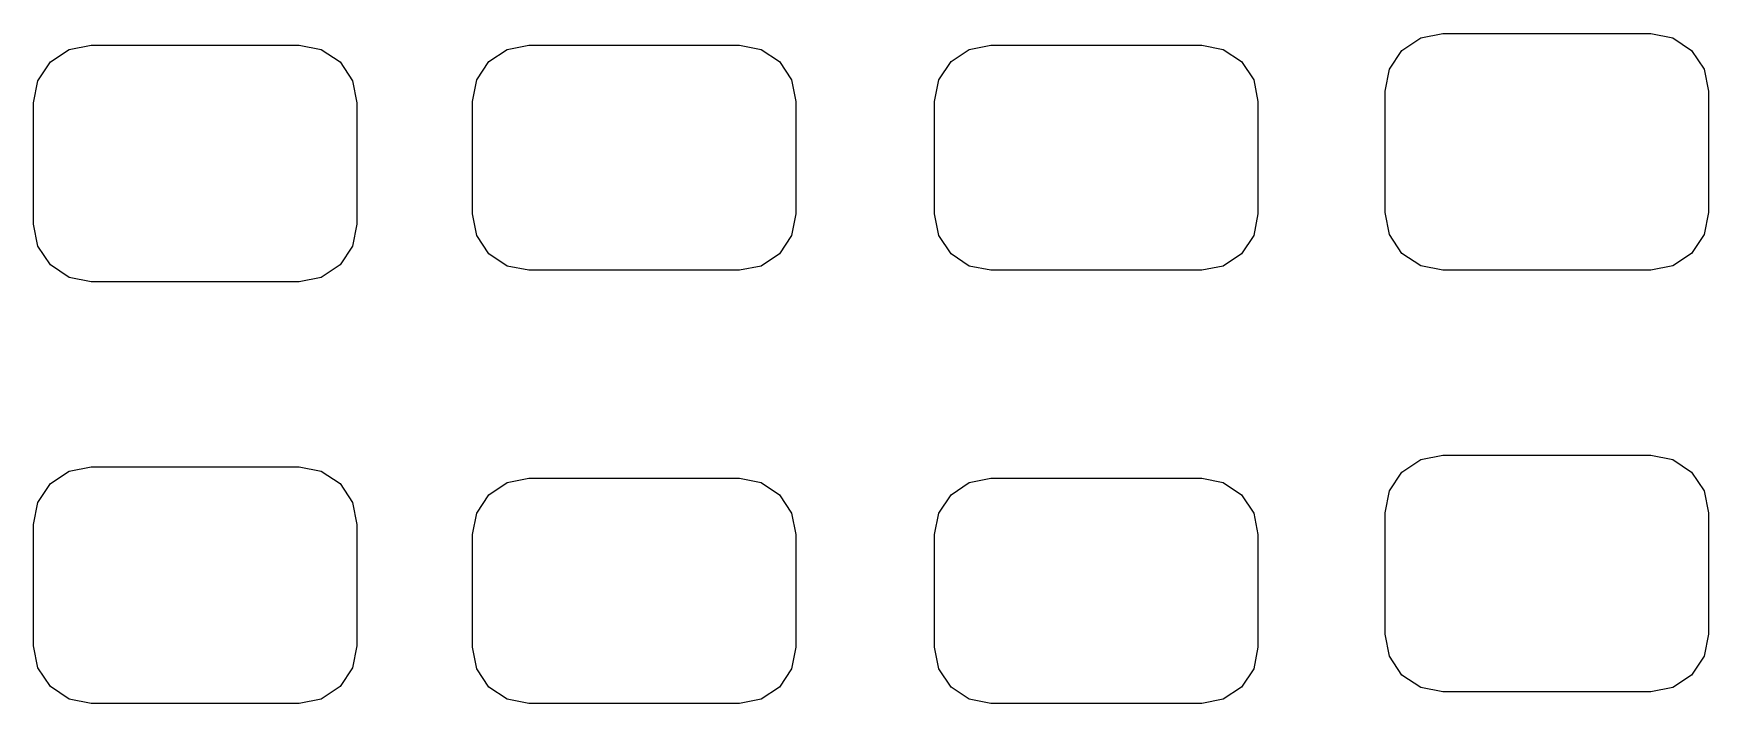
# Model space of a CAD drawing. Header units: millimetres. Extents: x 18 to 188, y -122 to -22.
# Drawn here: x 102.49 to 109.74, y -79.18 to -76.28 of the extents above; entities that cross this region are included whole.
import ezdxf

# ---------------------------------------------------------------- set-up
doc = ezdxf.new("R2010")
doc.units = ezdxf.units.MM
doc.layers.add('BLACK', color=250, linetype='CONTINUOUS')

msp = doc.modelspace()

# ---------------------------------------------------------------- linework, layer by layer
at = {"layer": 'BLACK', "linetype": 'CONTINUOUS'}
for p, q in [((102.644329, -76.34653), (102.74, -76.3275)), ((102.74, -76.3275), (103.64, -76.3275)), ((103.64, -76.3275), (103.735671, -76.34653)), ((104.540471, -76.346054), (104.63375, -76.3275)), ((104.63375, -76.3275), (105.54625, -76.3275)), ((105.54625, -76.3275), (105.639529, -76.346054)), ((106.540471, -76.346054), (106.63375, -76.3275)), ((106.63375, -76.3275), (107.54625, -76.3275)), ((107.54625, -76.3275), (107.639529, -76.346054)), ((108.413223, -76.350723), (108.494329, -76.29653)), ((108.494329, -76.29653), (108.59, -76.2775)), ((108.59, -76.2775), (109.49, -76.2775)), ((109.49, -76.2775), (109.585671, -76.29653)), ((109.585671, -76.29653), (109.666777, -76.350723)), ((102.50903, -76.481829), (102.563223, -76.400723)), ((102.563223, -76.400723), (102.644329, -76.34653)), ((103.735671, -76.34653), (103.816777, -76.400723)), ((103.816777, -76.400723), (103.87097, -76.481829)), ((104.408554, -76.477971), (104.461393, -76.398893)), ((104.461393, -76.398893), (104.540471, -76.346054)), ((105.639529, -76.346054), (105.718607, -76.398893)), ((105.718607, -76.398893), (105.771446, -76.477971)), ((106.408554, -76.477971), (106.461393, -76.398893)), ((106.461393, -76.398893), (106.540471, -76.346054)), ((107.639529, -76.346054), (107.718607, -76.398893)), ((107.718607, -76.398893), (107.771446, -76.477971)), ((108.35903, -76.431829), (108.413223, -76.350723)), ((109.666777, -76.350723), (109.72097, -76.431829)), ((102.49, -76.5775), (102.50903, -76.481829)), ((103.87097, -76.481829), (103.89, -76.5775)), ((104.39, -76.57125), (104.408554, -76.477971)), ((105.771446, -76.477971), (105.79, -76.57125)), ((106.39, -76.57125), (106.408554, -76.477971)), ((107.771446, -76.477971), (107.79, -76.57125)), ((108.34, -76.5275), (108.35903, -76.431829)), ((109.72097, -76.431829), (109.74, -76.5275)), ((108.34, -77.0525), (108.34, -76.5275)), ((109.74, -76.5275), (109.74, -77.0525)), ((102.49, -77.1025), (102.49, -76.5775)), ((103.89, -76.5775), (103.89, -77.1025)), ((104.39, -77.05875), (104.39, -76.57125)), ((105.79, -76.57125), (105.79, -77.05875)), ((106.39, -77.05875), (106.39, -76.57125)), ((107.79, -76.57125), (107.79, -77.05875)), ((104.408554, -77.152029), (104.39, -77.05875)), ((105.79, -77.05875), (105.771446, -77.152029)), ((106.408554, -77.152029), (106.39, -77.05875)), ((107.79, -77.05875), (107.771446, -77.152029)), ((108.35903, -77.148171), (108.34, -77.0525)), ((109.74, -77.0525), (109.72097, -77.148171)), ((102.50903, -77.198171), (102.49, -77.1025)), ((103.89, -77.1025), (103.87097, -77.198171)), ((102.563223, -77.279277), (102.50903, -77.198171)), ((103.87097, -77.198171), (103.816777, -77.279277)), ((104.461393, -77.231107), (104.408554, -77.152029)), ((105.771446, -77.152029), (105.718607, -77.231107)), ((106.461393, -77.231107), (106.408554, -77.152029)), ((107.771446, -77.152029), (107.718607, -77.231107)), ((108.413223, -77.229277), (108.35903, -77.148171)), ((109.72097, -77.148171), (109.666777, -77.229277)), ((102.644329, -77.33347), (102.563223, -77.279277)), ((103.816777, -77.279277), (103.735671, -77.33347)), ((104.540471, -77.283946), (104.461393, -77.231107)), ((104.63375, -77.3025), (104.540471, -77.283946)), ((105.639529, -77.283946), (105.54625, -77.3025)), ((105.718607, -77.231107), (105.639529, -77.283946)), ((106.540471, -77.283946), (106.461393, -77.231107)), ((106.63375, -77.3025), (106.540471, -77.283946)), ((107.639529, -77.283946), (107.54625, -77.3025)), ((107.718607, -77.231107), (107.639529, -77.283946)), ((108.494329, -77.28347), (108.413223, -77.229277)), ((108.59, -77.3025), (108.494329, -77.28347)), ((109.585671, -77.28347), (109.49, -77.3025)), ((109.666777, -77.229277), (109.585671, -77.28347)), ((102.74, -77.3525), (102.644329, -77.33347)), ((103.64, -77.3525), (102.74, -77.3525)), ((103.735671, -77.33347), (103.64, -77.3525)), ((105.54625, -77.3025), (104.63375, -77.3025)), ((107.54625, -77.3025), (106.63375, -77.3025)), ((109.49, -77.3025), (108.59, -77.3025)), ((102.644329, -78.17153), (102.74, -78.1525)), ((102.74, -78.1525), (103.64, -78.1525)), ((103.64, -78.1525), (103.735671, -78.17153)), ((108.413223, -78.175723), (108.494329, -78.12153)), ((108.494329, -78.12153), (108.59, -78.1025)), ((108.59, -78.1025), (109.49, -78.1025)), ((109.49, -78.1025), (109.585671, -78.12153)), ((109.585671, -78.12153), (109.666777, -78.175723)), ((102.50903, -78.306829), (102.563223, -78.225723)), ((102.563223, -78.225723), (102.644329, -78.17153)), ((103.735671, -78.17153), (103.816777, -78.225723)), ((103.816777, -78.225723), (103.87097, -78.306829)), ((104.461393, -78.273893), (104.540471, -78.221054)), ((104.540471, -78.221054), (104.63375, -78.2025)), ((104.63375, -78.2025), (105.54625, -78.2025)), ((105.54625, -78.2025), (105.639529, -78.221054)), ((105.639529, -78.221054), (105.718607, -78.273893)), ((106.461393, -78.273893), (106.540471, -78.221054)), ((106.540471, -78.221054), (106.63375, -78.2025)), ((106.63375, -78.2025), (107.54625, -78.2025)), ((107.54625, -78.2025), (107.639529, -78.221054)), ((107.639529, -78.221054), (107.718607, -78.273893)), ((108.35903, -78.256829), (108.413223, -78.175723)), ((109.666777, -78.175723), (109.72097, -78.256829)), ((104.408554, -78.352971), (104.461393, -78.273893)), ((105.718607, -78.273893), (105.771446, -78.352971)), ((106.408554, -78.352971), (106.461393, -78.273893)), ((107.718607, -78.273893), (107.771446, -78.352971)), ((108.34, -78.3525), (108.35903, -78.256829)), ((109.72097, -78.256829), (109.74, -78.3525)), ((102.49, -78.4025), (102.50903, -78.306829)), ((103.87097, -78.306829), (103.89, -78.4025)), ((104.39, -78.44625), (104.408554, -78.352971)), ((105.771446, -78.352971), (105.79, -78.44625)), ((106.39, -78.44625), (106.408554, -78.352971)), ((107.771446, -78.352971), (107.79, -78.44625)), ((108.34, -78.8775), (108.34, -78.3525)), ((109.74, -78.3525), (109.74, -78.8775)), ((102.49, -78.9275), (102.49, -78.4025)), ((103.89, -78.4025), (103.89, -78.9275)), ((104.39, -78.93375), (104.39, -78.44625)), ((105.79, -78.44625), (105.79, -78.93375)), ((106.39, -78.93375), (106.39, -78.44625)), ((107.79, -78.44625), (107.79, -78.93375)), ((108.35903, -78.973171), (108.34, -78.8775)), ((109.74, -78.8775), (109.72097, -78.973171)), ((102.50903, -79.023171), (102.49, -78.9275)), ((103.89, -78.9275), (103.87097, -79.023171)), ((104.408554, -79.027029), (104.39, -78.93375)), ((105.79, -78.93375), (105.771446, -79.027029)), ((106.408554, -79.027029), (106.39, -78.93375)), ((107.79, -78.93375), (107.771446, -79.027029)), ((102.563223, -79.104277), (102.50903, -79.023171)), ((103.87097, -79.023171), (103.816777, -79.104277)), ((108.413223, -79.054277), (108.35903, -78.973171)), ((109.72097, -78.973171), (109.666777, -79.054277)), ((104.461393, -79.106107), (104.408554, -79.027029)), ((105.771446, -79.027029), (105.718607, -79.106107)), ((106.461393, -79.106107), (106.408554, -79.027029)), ((107.771446, -79.027029), (107.718607, -79.106107)), ((108.494329, -79.10847), (108.413223, -79.054277)), ((109.666777, -79.054277), (109.585671, -79.10847)), ((102.644329, -79.15847), (102.563223, -79.104277)), ((102.74, -79.1775), (102.644329, -79.15847)), ((103.735671, -79.15847), (103.64, -79.1775)), ((103.816777, -79.104277), (103.735671, -79.15847)), ((104.540471, -79.158946), (104.461393, -79.106107)), ((104.63375, -79.1775), (104.540471, -79.158946)), ((105.639529, -79.158946), (105.54625, -79.1775)), ((105.718607, -79.106107), (105.639529, -79.158946)), ((106.540471, -79.158946), (106.461393, -79.106107)), ((106.63375, -79.1775), (106.540471, -79.158946)), ((107.639529, -79.158946), (107.54625, -79.1775)), ((107.718607, -79.106107), (107.639529, -79.158946)), ((108.59, -79.1275), (108.494329, -79.10847)), ((109.49, -79.1275), (108.59, -79.1275)), ((109.585671, -79.10847), (109.49, -79.1275)), ((103.64, -79.1775), (102.74, -79.1775)), ((105.54625, -79.1775), (104.63375, -79.1775)), ((107.54625, -79.1775), (106.63375, -79.1775))]:
    msp.add_line(p, q, dxfattribs=at)

doc.saveas('drawing.dxf')
